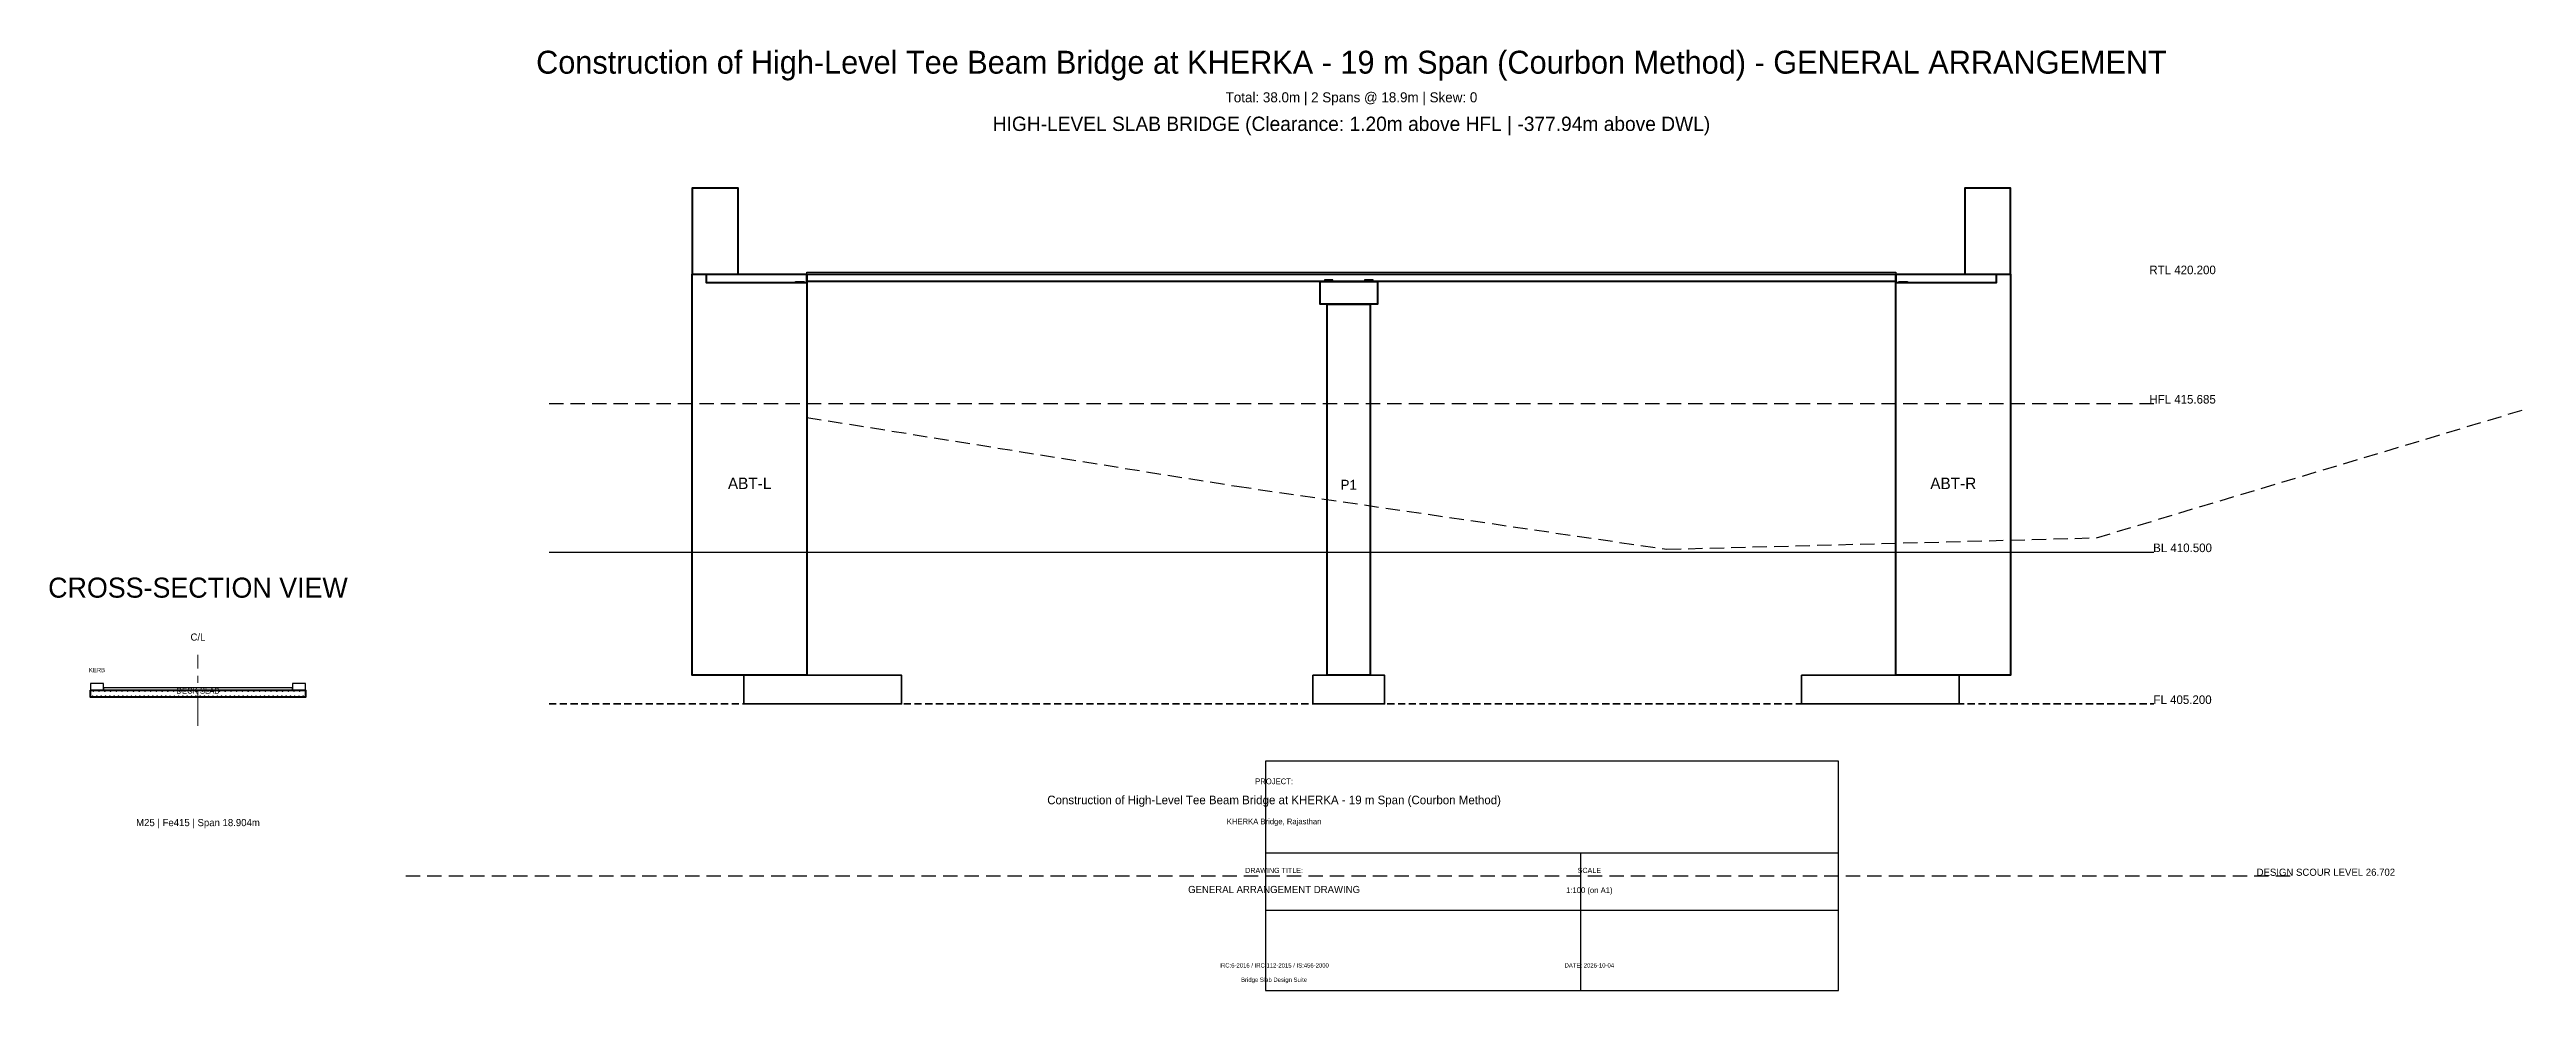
# Model space of a CAD drawing. Header units: metres. Extents: x -26 to 60, y -14 to 448.
# Drawn here: x -26.4 to 60, y 415.2 to 448 of the extents above.
import ezdxf
from ezdxf.enums import TextEntityAlignment as Align

# ---------------------------------------------------------------- set-up
doc = ezdxf.new("R2010")
doc.units = ezdxf.units.M
for name, pattern in [('CENTER', [2, 1.25, -0.25, 0.25, -0.25]), ('DASHED', [0.75, 0.5, -0.25]), ('HIDDEN', [0.375, 0.25, -0.125])]:
    doc.linetypes.add(name, pattern=pattern)
for name, color, linetype, lineweight in [('A-GRID', 8, 'CENTER', 15), ('A-TEXT', 7, 'CONTINUOUS', 18), ('A-TITLE', 7, 'CONTINUOUS', 25), ('G-BED', 32, 'CONTINUOUS', 25), ('G-HFL', 150, 'DASHED', 25), ('G-NGL', 30, 'DASHED', 25), ('H-CONC', 253, 'CONTINUOUS', 15), ('S-ABUT', 5, 'CONTINUOUS', 50), ('S-BEARING', 6, 'CONTINUOUS', 30), ('S-DECK', 4, 'CONTINUOUS', 50), ('S-FNDTN', 2, 'HIDDEN', 35), ('S-KERB', 8, 'CONTINUOUS', 25), ('S-PIER', 3, 'CONTINUOUS', 50), ('S-PIERCAP', 3, 'CONTINUOUS', 40), ('X-REBAR', 1, 'CONTINUOUS', 18)]:
    doc.layers.add(name, color=color, linetype=linetype, lineweight=lineweight)

msp = doc.modelspace()

# ---------------------------------------------------------------- hatches: boundary and pattern name
at = {"layer": 'H-CONC'}
h = msp.add_hatch(dxfattribs=at)
h.set_pattern_fill('ANSI31', color=256, scale=0.05, style=0)
h.set_pattern_definition([])
h.paths.add_polyline_path([(0, 440.2), (38, 440.2), (38, 439.95), (0, 439.95)])
h = msp.add_hatch(dxfattribs=at)
h.set_pattern_fill('ANSI31', color=256, scale=0.04, style=0)
h.set_pattern_definition([])
h.paths.add_polyline_path([(18.154, 439.15), (19.654, 439.15), (19.654, 426.2), (18.154, 426.2)])
h = msp.add_hatch(dxfattribs=at)
h.set_pattern_fill('ANSI32', color=256, scale=0.08, style=0)
h.set_pattern_definition([])
h.paths.add_polyline_path([(-2.2, 426.2), (3.3, 426.2), (3.3, 425.2), (-2.2, 425.2)])
h = msp.add_hatch(dxfattribs=at)
h.set_pattern_fill('ANSI32', color=256, scale=0.08, style=0)
h.set_pattern_definition([])
h.paths.add_polyline_path([(34.7, 426.2), (40.2, 426.2), (40.2, 425.2), (34.7, 425.2)])
h = msp.add_hatch(dxfattribs=at)
h.set_pattern_fill('ANSI31', color=256, scale=0.03, style=0)
h.set_pattern_definition([])
h.paths.add_polyline_path([(-25, 425.685), (-17.5, 425.685), (-17.5, 425.435), (-25, 425.435)])

# ---------------------------------------------------------------- linework, layer by layer
at = {"layer": 'A-GRID', "linetype": 'CENTER'}
msp.add_line((-21.25, 424.435), (-21.25, 426.91), dxfattribs=at)
at = {"layer": 'A-TITLE', "linetype": 'CONTINUOUS'}
for p, q in [((16, 420), (36, 420)), ((27, 415.2), (27, 420)), ((16, 418), (36, 418))]:
    msp.add_line(p, q, dxfattribs=at)
msp.add_lwpolyline([(16, 415.2), (36, 415.2), (36, 423.2), (16, 423.2)], close=True, dxfattribs=at)
at = {"layer": 'G-BED', "linetype": 'CONTINUOUS'}
msp.add_line((-9, 430.5), (47, 430.5), dxfattribs=at)
at = {"layer": 'G-BED', "linetype": 'DASHED'}
msp.add_line((-14, 419.202), (52, 419.202), dxfattribs=at)
at = {"layer": 'G-HFL', "linetype": 'DASHED'}
msp.add_line((-9, 435.685), (47, 435.685), dxfattribs=at)
at = {"layer": 'G-NGL', "linetype": 'DASHED'}
msp.add_lwpolyline([(0, 435.2), (15, 432.8), (30, 430.6), (45, 431), (60, 435.5)], dxfattribs=at)
at = {"layer": 'S-ABUT', "linetype": 'CONTINUOUS'}
for points in [[(-4, 440.2), (-2.4, 440.2), (-2.4, 443.2), (-4, 443.2)], [(40.4, 440.2), (42, 440.2), (42, 443.2), (40.4, 443.2)], [(-4, 440.2), (0, 440.2), (0, 426.2), (-4, 426.2)], [(38, 440.2), (42, 440.2), (42, 426.2), (38, 426.2)]]:
    msp.add_lwpolyline(points, close=True, dxfattribs=at)
at = {"layer": 'S-BEARING', "linetype": 'CONTINUOUS'}
for points in [[(-0.4, 439.95), (-0.1, 439.95), (-0.1, 439.9), (-0.4, 439.9)], [(18.054, 439.95), (18.354, 439.95), (18.354, 440), (18.054, 440)], [(19.454, 439.95), (19.754, 439.95), (19.754, 440), (19.454, 440)], [(38.1, 439.95), (38.4, 439.95), (38.4, 439.9), (38.1, 439.9)]]:
    msp.add_lwpolyline(points, close=True, dxfattribs=at)
at = {"layer": 'S-DECK', "linetype": 'CONTINUOUS'}
msp.add_line((0, 440.2), (38, 440.2), dxfattribs=at)
for points in [[(-3.5, 440.2), (0, 440.2), (0, 439.9), (-3.5, 439.9)], [(0, 440.2), (38, 440.2), (38, 439.95), (0, 439.95)], [(38, 440.2), (41.5, 440.2), (41.5, 439.9), (38, 439.9)], [(-25, 425.685), (-17.5, 425.685), (-17.5, 425.435), (-25, 425.435)]]:
    msp.add_lwpolyline(points, close=True, dxfattribs=at)
at = {"layer": 'S-FNDTN', "linetype": 'HIDDEN'}
msp.add_line((-9, 425.2), (47, 425.2), dxfattribs=at)
at = {"layer": 'S-FNDTN', "linetype": 'CONTINUOUS'}
for points in [[(-2.2, 426.2), (3.3, 426.2), (3.3, 425.2), (-2.2, 425.2)], [(17.654, 426.2), (20.154, 426.2), (20.154, 425.2), (17.654, 425.2)], [(34.7, 426.2), (40.2, 426.2), (40.2, 425.2), (34.7, 425.2)]]:
    msp.add_lwpolyline(points, close=True, dxfattribs=at)
at = {"layer": 'S-KERB', "linetype": 'CONTINUOUS'}
for points in [[(0, 440.275), (38, 440.275), (38, 440.2), (0, 440.2)], [(-25, 425.685), (-24.55, 425.685), (-24.55, 425.91), (-25, 425.91)], [(-24.55, 425.685), (-17.95, 425.685), (-17.95, 425.76), (-24.55, 425.76)], [(-17.95, 425.685), (-17.5, 425.685), (-17.5, 425.91), (-17.95, 425.91)]]:
    msp.add_lwpolyline(points, close=True, dxfattribs=at)
at = {"layer": 'S-PIER', "linetype": 'CONTINUOUS'}
msp.add_lwpolyline([(18.154, 439.15), (19.654, 439.15), (19.654, 426.2), (18.154, 426.2)], close=True, dxfattribs=at)
at = {"layer": 'S-PIERCAP', "linetype": 'CONTINUOUS'}
msp.add_lwpolyline([(17.904, 439.95), (19.904, 439.95), (19.904, 439.15), (17.904, 439.15)], close=True, dxfattribs=at)
at = {"layer": 'X-REBAR'}
for centre, radius in [((-24.925, 425.475), 0.01), ((-24.9, 425.645), 0.008), ((-24.775, 425.475), 0.01), ((-24.7, 425.645), 0.008), ((-24.625, 425.475), 0.01), ((-24.5, 425.645), 0.008), ((-24.475, 425.475), 0.01), ((-24.325, 425.475), 0.01), ((-24.3, 425.645), 0.008), ((-24.175, 425.475), 0.01), ((-24.1, 425.645), 0.008), ((-24.025, 425.475), 0.01), ((-23.9, 425.645), 0.008), ((-23.875, 425.475), 0.01), ((-23.725, 425.475), 0.01), ((-23.7, 425.645), 0.008), ((-23.575, 425.475), 0.01), ((-23.5, 425.645), 0.008), ((-23.425, 425.475), 0.01), ((-23.3, 425.645), 0.008), ((-23.275, 425.475), 0.01), ((-23.125, 425.475), 0.01), ((-23.1, 425.645), 0.008), ((-22.975, 425.475), 0.01), ((-22.9, 425.645), 0.008), ((-22.825, 425.475), 0.01), ((-22.7, 425.645), 0.008), ((-22.675, 425.475), 0.01), ((-22.525, 425.475), 0.01), ((-22.5, 425.645), 0.008), ((-22.375, 425.475), 0.01), ((-22.3, 425.645), 0.008), ((-22.225, 425.475), 0.01), ((-22.1, 425.645), 0.008), ((-22.075, 425.475), 0.01), ((-21.925, 425.475), 0.01), ((-21.9, 425.645), 0.008), ((-21.775, 425.475), 0.01), ((-21.7, 425.645), 0.008), ((-21.625, 425.475), 0.01), ((-21.5, 425.645), 0.008), ((-21.475, 425.475), 0.01), ((-21.325, 425.475), 0.01), ((-21.3, 425.645), 0.008), ((-21.175, 425.475), 0.01), ((-21.1, 425.645), 0.008), ((-21.025, 425.475), 0.01), ((-20.9, 425.645), 0.008), ((-20.875, 425.475), 0.01), ((-20.725, 425.475), 0.01), ((-20.7, 425.645), 0.008), ((-20.575, 425.475), 0.01), ((-20.5, 425.645), 0.008), ((-20.425, 425.475), 0.01), ((-20.3, 425.645), 0.008), ((-20.275, 425.475), 0.01), ((-20.125, 425.475), 0.01), ((-20.1, 425.645), 0.008), ((-19.975, 425.475), 0.01), ((-19.9, 425.645), 0.008), ((-19.825, 425.475), 0.01), ((-19.7, 425.645), 0.008), ((-19.675, 425.475), 0.01), ((-19.525, 425.475), 0.01), ((-19.5, 425.645), 0.008), ((-19.375, 425.475), 0.01), ((-19.3, 425.645), 0.008), ((-19.225, 425.475), 0.01), ((-19.1, 425.645), 0.008), ((-19.075, 425.475), 0.01), ((-18.925, 425.475), 0.01), ((-18.9, 425.645), 0.008), ((-18.775, 425.475), 0.01), ((-18.7, 425.645), 0.008), ((-18.625, 425.475), 0.01), ((-18.5, 425.645), 0.008), ((-18.475, 425.475), 0.01), ((-18.325, 425.475), 0.01), ((-18.3, 425.645), 0.008), ((-18.175, 425.475), 0.01), ((-18.1, 425.645), 0.008), ((-18.025, 425.475), 0.01), ((-17.9, 425.645), 0.008), ((-17.875, 425.475), 0.01), ((-17.725, 425.475), 0.01), ((-17.7, 425.645), 0.008), ((-17.575, 425.475), 0.01)]:
    msp.add_circle(centre, radius, dxfattribs=at)

# ---------------------------------------------------------------- texts
at = {"layer": 'A-GRID'}
msp.add_text('C/L', height=0.25, dxfattribs=at).set_placement((-21.25, 427.41), align=Align.CENTER)
at = {"layer": 'A-TEXT'}
for s, height, p in [('Construction of High-Level Tee Beam Bridge at KHERKA - 19 m Span (Courbon Method) - GENERAL ARRANGEMENT', 0.8, (19, 447.2)), ('Total: 38.0m | 2 Spans @ 18.9m | Skew: 0', 0.35, (19, 446.2)), ('HIGH-LEVEL SLAB BRIDGE (Clearance: 1.20m above HFL | -377.94m above DWL)', 0.5, (19, 445.2)), ('RTL 420.200', 0.3, (48, 440.2)), ('ABT-L', 0.4, (-2, 432.7)), ('P1', 0.35, (18.904, 432.675)), ('ABT-R', 0.4, (40, 432.7)), ('CROSS-SECTION VIEW', 0.7, (-21.25, 428.91)), ('KERB', 0.15, (-24.775, 426.31)), ('DECK SLAB', 0.2, (-21.25, 425.56)), ('FL 405.200', 0.3, (48, 425.2)), ('M25 | Fe415 | Span 18.904m', 0.25, (-21.25, 420.935))]:
    msp.add_text(s, height=height, dxfattribs=at).set_placement(p, align=Align.CENTER)
at = {"layer": 'A-TITLE'}
for s, height, p in [('Construction of High-Level Tee Beam Bridge at KHERKA - 19 m Span (Courbon Method)', 0.3, (16.3, 421.7)), ('PROJECT:', 0.2, (16.3, 422.4)), ('KHERKA Bridge, Rajasthan', 0.2, (16.3, 421)), ('DRAWING TITLE:', 0.18, (16.3, 419.3)), ('SCALE', 0.18, (27.3, 419.3)), ('GENERAL ARRANGEMENT DRAWING', 0.25, (16.3, 418.6)), ('1:100 (on A1)', 0.2, (27.3, 418.6)), ('IRC:6-2016 / IRC:112-2015 / IS:456-2000', 0.15, (16.3, 416)), ('DATE: 2026-10-04', 0.15, (27.3, 416)), ('Bridge Slab Design Suite', 0.15, (16.3, 415.5))]:
    msp.add_text(s, height=height, dxfattribs=at).set_placement(p, align=Align.CENTER)
at = {"layer": 'G-BED'}
for s, height, p in [('BL 410.500', 0.3, (48, 430.5)), ('DESIGN SCOUR LEVEL 26.702', 0.25, (53, 419.202))]:
    msp.add_text(s, height=height, dxfattribs=at).set_placement(p, align=Align.CENTER)
at = {"layer": 'G-HFL'}
msp.add_text('HFL 415.685', height=0.3, dxfattribs=at).set_placement((48, 435.685), align=Align.CENTER)

doc.saveas('drawing.dxf')
